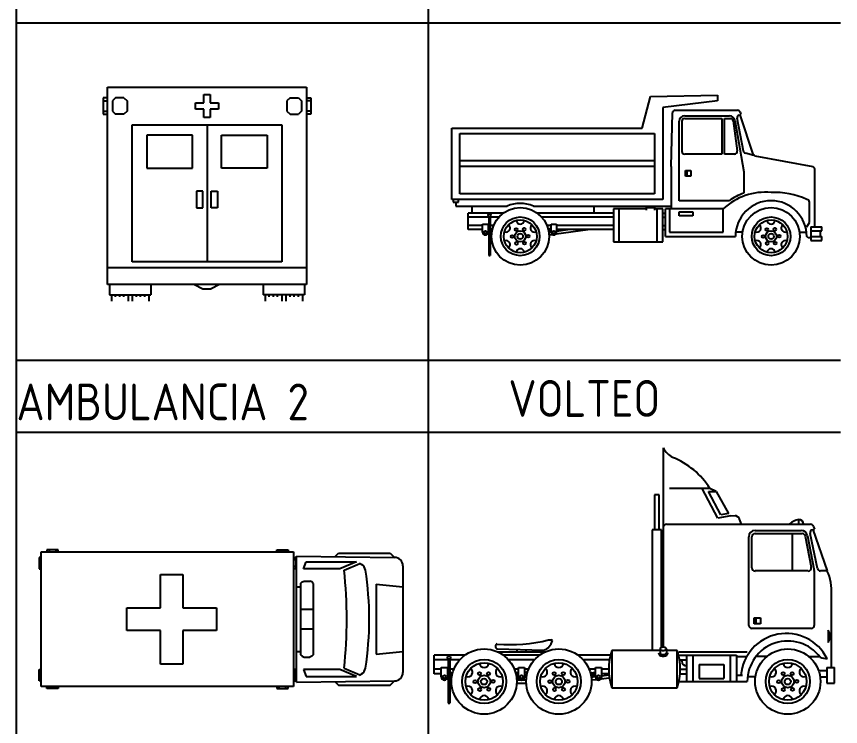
# Model space of a CAD drawing. Header units: millimetres. Extents: x 2198.5 to 2287.8, y 1208.8 to 1298.1.
# Drawn here: x 2198.46 to 2205.18, y 1272.06 to 1277.86 of the extents above; entities that cross this region are included whole.
import ezdxf

# ---------------------------------------------------------------- set-up
doc = ezdxf.new("R2010")
doc.units = ezdxf.units.MM
doc.layers.add('2', color=7, linetype='Continuous')
doc.styles.add('ARCHQUICK', font='ARCHQUIK.SHX')

# ---------------------------------------------------------------- blocks, each defined once
blk = doc.blocks.new('VOLTEO')
at = {"color": 0, "linetype": 'ByBlock'}
for p, q in [((4147.646, -137.715), (4147.798, -137.131)), ((4147.798, -137.131), (4149.043, -137.106)), ((4149.043, -137.106), (4149.043, -137.207)), ((4149.043, -137.207), (4148.027, -137.334)), ((4148.027, -137.334), (4148.027, -139.036)), ((4148.179, -138.426), (4148.204, -137.434)), ((4148.256, -137.385), (4149.412, -137.385)), ((4149.461, -137.42), (4149.476, -137.466)), ((4148.332, -139.061), (4148.332, -137.588)), ((4148.383, -138.147), (4148.383, -137.588)), ((4148.433, -137.487), (4149.262, -137.487)), ((4148.433, -137.537), (4149.119, -137.537)), ((4149.119, -137.537), (4149.119, -138.198)), ((4149.17, -138.198), (4149.17, -137.537)), ((4149.17, -137.537), (4149.279, -137.537)), ((4149.329, -137.58), (4149.405, -138.137)), ((4149.362, -137.571), (4149.526, -138.528)), ((4149.52, -138.14), (4149.407, -137.533)), ((4149.444, -137.475), (4149.476, -137.466)), ((4149.454, -137.472), (4149.702, -138.216)), ((4144.115, -139.036), (4144.115, -137.715)), ((4144.115, -137.715), (4147.646, -137.715)), ((4144.268, -138.934), (4144.268, -137.817)), ((4144.268, -137.817), (4147.875, -137.817)), ((4147.875, -137.817), (4147.875, -138.934)), ((4149.119, -138.198), (4148.433, -138.198)), ((4149.355, -138.198), (4149.17, -138.198)), ((4149.715, -138.22), (4149.557, -138.18)), ((4147.875, -138.325), (4144.268, -138.325)), ((4150.813, -138.436), (4149.739, -138.233)), ((4147.875, -138.426), (4144.268, -138.426)), ((4148.179, -138.426), (4148.179, -139.214)), ((4148.446, -138.604), (4148.446, -138.503)), ((4148.446, -138.503), (4148.548, -138.503)), ((4148.471, -138.503), (4148.471, -138.604)), ((4148.548, -138.503), (4148.548, -138.604)), ((4150.846, -139.544), (4150.846, -138.484)), ((4148.548, -138.604), (4148.446, -138.604)), ((4149.526, -138.528), (4149.526, -138.922)), ((4147.875, -138.934), (4144.268, -138.934)), ((4148.027, -139.036), (4144.115, -139.036)), ((4144.141, -139.036), (4144.141, -139.087)), ((4144.141, -139.087), (4144.242, -139.087)), ((4144.192, -139.087), (4144.192, -139.163)), ((4144.242, -139.087), (4144.242, -139.036)), ((4149.253, -139.061), (4148.332, -139.061)), ((4150.745, -139.468), (4150.745, -139.089)), ((4144.192, -139.163), (4145.142, -139.163)), ((4144.496, -139.29), (4144.496, -139.163)), ((4145.629, -139.163), (4148.179, -139.163)), ((4146.757, -139.29), (4146.757, -139.163)), ((4147.722, -139.214), (4147.113, -139.214)), ((4147.113, -139.214), (4147.113, -139.823)), ((4147.214, -139.214), (4147.214, -139.823)), ((4147.722, -139.239), (4147.722, -139.188)), ((4147.722, -139.188), (4147.875, -139.188)), ((4147.748, -139.188), (4147.748, -139.163)), ((4147.748, -139.163), (4147.849, -139.163)), ((4147.849, -139.163), (4147.849, -139.188)), ((4147.875, -139.188), (4147.875, -139.239)), ((4148.027, -139.214), (4147.875, -139.214)), ((4147.925, -139.823), (4147.925, -139.214)), ((4148.027, -139.823), (4148.027, -139.214)), ((4149.145, -139.214), (4148.078, -139.214)), ((4148.078, -139.722), (4148.078, -139.214)), ((4148.154, -139.214), (4148.154, -139.646)), ((4148.332, -139.265), (4148.586, -139.265)), ((4148.332, -139.341), (4148.332, -139.265)), ((4148.586, -139.265), (4148.586, -139.341)), ((4149.145, -139.646), (4149.145, -139.214)), ((4145.072, -139.29), (4144.42, -139.29)), ((4144.42, -139.595), (4144.42, -139.29)), ((4144.801, -139.366), (4144.42, -139.366)), ((4144.801, -139.353), (4144.801, -140.077)), ((4144.827, -139.353), (4144.827, -140.077)), ((4144.988, -139.366), (4144.827, -139.366)), ((4147.113, -139.29), (4145.699, -139.29)), ((4147.113, -139.366), (4145.783, -139.366)), ((4148.027, -139.29), (4148.078, -139.29)), ((4148.027, -139.366), (4148.078, -139.366)), ((4148.586, -139.341), (4148.332, -139.341)), ((4144.687, -139.519), (4144.42, -139.519)), ((4144.687, -139.646), (4144.687, -139.493)), ((4144.687, -139.493), (4144.788, -139.493)), ((4144.788, -139.493), (4144.788, -139.646)), ((4144.801, -139.519), (4144.788, -139.519)), ((4144.79, -139.569), (4144.8, -139.571)), ((4144.892, -139.519), (4144.827, -139.519)), ((4144.828, -139.574), (4144.87, -139.58)), ((4145.957, -139.519), (4145.879, -139.519)), ((4145.944, -139.519), (4145.893, -139.519)), ((4145.901, -139.58), (4145.955, -139.569)), ((4145.957, -139.646), (4145.957, -139.493)), ((4145.957, -139.493), (4146.058, -139.493)), ((4146.058, -139.493), (4146.058, -139.646)), ((4147.113, -139.519), (4146.058, -139.519)), ((4148.027, -139.519), (4148.078, -139.519)), ((4150.694, -139.544), (4150.745, -139.468)), ((4150.77, -139.544), (4150.77, -139.798)), ((4150.77, -139.544), (4150.973, -139.544)), ((4150.973, -139.62), (4150.973, -139.544)), ((4144.687, -139.595), (4144.42, -139.595)), ((4144.801, -139.596), (4144.788, -139.595)), ((4144.801, -139.622), (4144.788, -139.62)), ((4144.801, -139.647), (4144.788, -139.646)), ((4144.865, -139.605), (4144.827, -139.6)), ((4144.86, -139.629), (4144.827, -139.625)), ((4144.856, -139.654), (4144.827, -139.65)), ((4145.957, -139.595), (4145.906, -139.605)), ((4145.957, -139.62), (4145.911, -139.629)), ((4145.957, -139.646), (4145.914, -139.654)), ((4145.918, -139.695), (4145.978, -139.687)), ((4146.048, -139.677), (4146.636, -139.595)), ((4146.058, -139.624), (4146.269, -139.595)), ((4147.113, -139.595), (4146.058, -139.595)), ((4148.027, -139.595), (4148.078, -139.595)), ((4148.078, -139.722), (4149.373, -139.722)), ((4148.154, -139.646), (4149.145, -139.646)), ((4149.506, -139.646), (4149.377, -139.646)), ((4150.562, -139.646), (4150.69, -139.646)), ((4150.719, -139.747), (4150.694, -139.722)), ((4150.796, -139.62), (4150.973, -139.62)), ((4150.796, -139.722), (4150.973, -139.722)), ((4150.948, -139.722), (4150.948, -139.62)), ((4150.973, -139.798), (4150.973, -139.722)), ((4147.113, -139.823), (4148.027, -139.823)), ((4150.77, -139.747), (4150.719, -139.747)), ((4150.77, -139.798), (4150.973, -139.798)), ((4144.801, -140.077), (4144.827, -140.077))]:
    blk.add_line(p, q, dxfattribs=at)
for centre, radius in [((4145.385, -139.722), 0.533), ((4150.034, -139.722), 0.533), ((4144.814, -139.328), 0.0254), ((4145.385, -139.722), 0.359), ((4145.385, -139.722), 0.305), ((4150.034, -139.722), 0.359), ((4150.034, -139.722), 0.305), ((4145.309, -139.595), 0.0254), ((4145.457, -139.592), 0.0254), ((4149.957, -139.595), 0.0254), ((4150.105, -139.592), 0.0254), ((4144.738, -139.646), 0.0254), ((4145.237, -139.724), 0.0254), ((4145.385, -139.722), 0.102), ((4145.385, -139.722), 0.0508), ((4145.533, -139.719), 0.0254), ((4146.008, -139.646), 0.0254), ((4149.886, -139.724), 0.0254), ((4150.034, -139.722), 0.102), ((4150.034, -139.722), 0.0508), ((4150.182, -139.719), 0.0254), ((4145.314, -139.851), 0.0254), ((4145.462, -139.849), 0.0254), ((4149.962, -139.851), 0.0254), ((4150.11, -139.849), 0.0254)]:
    blk.add_circle(centre, radius, dxfattribs=at)
for centre, radius, start, end in [((4148.255, -137.436), 0.0508, 90, 178.4926), ((4149.412, -137.436), 0.0508, 18.0042, 90), ((4148.433, -137.588), 0.102, 90, 180), ((4148.433, -137.588), 0.0508, 90, 180), ((4149.262, -137.588), 0.102, 9.6888, 90), ((4149.279, -137.588), 0.0508, 8.8807, 90), ((4149.457, -137.524), 0.0508, 104.7436, 190.6197), ((4148.433, -138.147), 0.0508, 180, 270), ((4149.355, -138.147), 0.0508, 270, 11.2813), ((4149.57, -138.131), 0.0508, 190.6197, 255.9638), ((4149.703, -138.269), 0.0508, 45, 75.9638), ((4150.796, -138.484), 0.0508, 0, 69.4338), ((4149.926, -140.044), 1.14, 84.5836, 133.2657), ((4149.926, -140.044), 1.191, 109.6462, 124.402), ((4150.097, -140.358), 1.45, 65.7068, 92.5221), ((4145.385, -139.722), 0.61, 66.4435, 113.5565), ((4150.034, -139.722), 0.661, 0, 180), ((4150.694, -139.089), 0.0508, 0, 90), ((4145.385, -139.417), 0.0762, 189.5941, 350.4059), ((4150.034, -139.417), 0.0762, 189.5941, 350.4059), ((4145.121, -139.569), 0.0762, 249.5941, 50.4059), ((4145.649, -139.569), 0.0762, 129.5941, 290.4059), ((4149.77, -139.569), 0.0762, 249.5941, 50.4059), ((4150.298, -139.569), 0.0762, 129.5941, 290.4059), ((4144.738, -139.646), 0.0508, 180, 0), ((4146.008, -139.646), 0.0508, 180, 0), ((4145.121, -139.874), 0.0762, 309.5941, 110.4059), ((4145.649, -139.874), 0.0762, 69.5941, 230.4059), ((4149.77, -139.874), 0.0762, 309.5941, 110.4059), ((4150.298, -139.874), 0.0762, 69.5941, 230.4059), ((4145.385, -140.027), 0.0762, 9.5941, 170.4059), ((4150.034, -140.027), 0.0762, 9.5941, 170.4059)]:
    blk.add_arc(centre, radius, start, end, dxfattribs=at)
blk = doc.blocks.new('TRAILER')
at = {"color": 0, "linetype": 'ByBlock'}
for p, q in [((947.292, 3410.179), (947.292, 3406.928)), ((948.054, 3409.519), (947.393, 3409.519)), ((948.028, 3409.468), (948.155, 3409.468)), ((948.155, 3409.468), (948.054, 3409.519)), ((948.155, 3409.468), (948.359, 3409.112)), ((947.228, 3409.417), (947.152, 3409.417)), ((947.152, 3409.417), (947.152, 3408.846)), ((947.228, 3408.846), (947.228, 3409.417)), ((948.397, 3409.075), (948.473, 3409.078)), ((948.514, 3409.051), (948.473, 3409.078)), ((947.343, 3408.935), (949.693, 3408.935)), ((948.536, 3409.009), (948.559, 3408.946)), ((947.266, 3408.846), (947.114, 3408.846)), ((947.114, 3408.846), (947.114, 3406.89)), ((947.266, 3406.928), (947.266, 3408.846)), ((949.725, 3408.845), (949.757, 3408.853)), ((949.735, 3408.848), (949.967, 3408.173)), ((949.742, 3408.899), (949.757, 3408.853)), ((948.74, 3408.223), (948.74, 3408.731)), ((948.79, 3408.782), (949.56, 3408.782)), ((949.4, 3408.173), (949.4, 3408.782)), ((949.61, 3408.739), (949.706, 3408.233)), ((949.808, 3408.213), (949.688, 3408.786)), ((949.657, 3408.173), (948.79, 3408.173)), ((949.967, 3408.173), (949.858, 3408.173)), ((950.035, 3406.598), (950.035, 3407.792)), ((949.984, 3407.207), (949.984, 3407.004)), ((945.419, 3407.05), (945.461, 3407.05)), ((945.484, 3407.038), (945.461, 3407.05)), ((943.558, 3406.496), (943.558, 3406.801)), ((944.058, 3406.801), (943.558, 3406.801)), ((944.586, 3406.904), (945.342, 3406.881)), ((944.598, 3406.852), (945.363, 3406.852)), ((945.277, 3406.801), (944.684, 3406.801)), ((946.425, 3406.801), (945.903, 3406.801)), ((947.241, 3406.877), (946.454, 3406.877)), ((947.52, 3406.877), (947.343, 3406.877)), ((947.546, 3406.852), (948.663, 3406.852)), ((947.673, 3406.801), (947.673, 3406.369)), ((947.673, 3406.801), (948.486, 3406.801)), ((948.486, 3406.801), (948.486, 3406.369)), ((943.787, 3406.737), (943.787, 3406.014)), ((943.672, 3406.445), (943.672, 3406.598)), ((949.959, 3406.598), (950.086, 3406.598)), ((949.959, 3406.598), (949.959, 3406.344)), ((950.086, 3406.344), (950.086, 3406.598)), ((943.672, 3406.496), (943.558, 3406.496)), ((943.787, 3406.444), (943.774, 3406.445)), ((943.842, 3406.437), (943.812, 3406.44)), ((946.123, 3406.396), (946.208, 3406.404)), ((946.276, 3406.411), (946.414, 3406.428)), ((947.546, 3406.369), (948.663, 3406.369)), ((947.568, 3406.496), (947.673, 3406.496)), ((948.486, 3406.471), (948.587, 3406.471)), ((944.904, 3406.344), (945.057, 3406.344)), ((946.454, 3406.268), (947.52, 3406.268)), ((949.959, 3406.344), (950.086, 3406.344)), ((943.787, 3406.014), (943.812, 3406.014))]:
    blk.add_line(p, q, dxfattribs=at)
at = {"color": 40}
for p, q in [((948.181, 3409.036), (947.927, 3409.519)), ((948.232, 3409.087), (948.028, 3409.468)), ((948.397, 3409.075), (948.181, 3409.036)), ((948.359, 3409.112), (948.232, 3409.087)), ((949.502, 3408.935), (949.502, 3409.011)), ((948.79, 3408.833), (949.543, 3408.833)), ((948.689, 3407.284), (948.689, 3408.731)), ((949.643, 3408.748), (949.755, 3408.181)), ((949.756, 3408.172), (949.756, 3407.284)), ((948.778, 3407.411), (948.879, 3407.411)), ((948.778, 3407.309), (948.778, 3407.411)), ((948.879, 3407.309), (948.778, 3407.309)), ((948.803, 3407.411), (948.803, 3407.309)), ((948.879, 3407.411), (948.879, 3407.309)), ((949.705, 3407.233), (948.74, 3407.233)), ((944.904, 3406.895), (944.904, 3406.852)), ((945.057, 3406.852), (945.057, 3406.89)), ((946.454, 3406.877), (946.454, 3406.268)), ((947.241, 3406.903), (947.241, 3406.835)), ((947.343, 3406.903), (947.343, 3406.835)), ((947.52, 3406.268), (947.52, 3406.877)), ((947.547, 3406.801), (947.673, 3406.801)), ((947.774, 3406.801), (947.774, 3406.369)), ((948.384, 3406.801), (948.384, 3406.369)), ((948.486, 3406.776), (948.638, 3406.776)), ((948.978, 3406.776), (948.814, 3406.776)), ((949.669, 3406.776), (949.835, 3406.776)), ((943.787, 3406.725), (943.558, 3406.725)), ((943.812, 3406.737), (943.812, 3406.014)), ((943.973, 3406.725), (943.812, 3406.725)), ((945.192, 3406.725), (944.768, 3406.725)), ((946.415, 3406.725), (945.988, 3406.725)), ((947.559, 3406.725), (947.673, 3406.725)), ((947.876, 3406.649), (947.876, 3406.42)), ((947.876, 3406.649), (948.282, 3406.649)), ((948.282, 3406.649), (948.282, 3406.42)), ((943.672, 3406.572), (943.558, 3406.572)), ((943.672, 3406.598), (943.774, 3406.598)), ((943.774, 3406.598), (943.774, 3406.445)), ((943.787, 3406.572), (943.774, 3406.572)), ((943.775, 3406.521), (943.785, 3406.52)), ((943.878, 3406.572), (943.812, 3406.572)), ((943.814, 3406.517), (943.855, 3406.511)), ((944.93, 3406.572), (944.864, 3406.572)), ((944.884, 3406.516), (944.928, 3406.521)), ((944.93, 3406.445), (944.93, 3406.598)), ((944.93, 3406.598), (945.031, 3406.598)), ((945.031, 3406.598), (945.031, 3406.445)), ((945.097, 3406.572), (945.031, 3406.572)), ((945.077, 3406.516), (945.033, 3406.521)), ((946.187, 3406.572), (946.083, 3406.572)), ((946.187, 3406.572), (946.083, 3406.572)), ((946.106, 3406.511), (946.185, 3406.521)), ((946.187, 3406.445), (946.187, 3406.598)), ((946.187, 3406.598), (946.288, 3406.598)), ((946.288, 3406.598), (946.288, 3406.445)), ((946.403, 3406.572), (946.288, 3406.572)), ((947.571, 3406.572), (947.673, 3406.572)), ((949.827, 3406.547), (949.959, 3406.547)), ((943.787, 3406.495), (943.774, 3406.496)), ((943.787, 3406.469), (943.774, 3406.471)), ((943.85, 3406.486), (943.812, 3406.491)), ((943.845, 3406.462), (943.812, 3406.466)), ((944.93, 3406.496), (944.89, 3406.491)), ((944.93, 3406.471), (944.895, 3406.466)), ((944.93, 3406.445), (944.899, 3406.441)), ((944.904, 3406.395), (945.057, 3406.395)), ((945.031, 3406.496), (945.071, 3406.491)), ((945.031, 3406.471), (945.066, 3406.466)), ((945.031, 3406.445), (945.062, 3406.441)), ((946.187, 3406.496), (946.11, 3406.486)), ((946.187, 3406.471), (946.115, 3406.462)), ((946.187, 3406.445), (946.119, 3406.437)), ((946.406, 3406.496), (946.288, 3406.496)), ((946.288, 3406.464), (946.408, 3406.476)), ((947.876, 3406.42), (948.282, 3406.42)), ((948.796, 3406.445), (948.667, 3406.445)), ((949.852, 3406.445), (949.959, 3406.445))]:
    blk.add_line(p, q, dxfattribs=at)
at = {"color": 0, "linetype": 'ByBlock'}
blk.add_lwpolyline([(947.292, 3406.928, 0.051099), (947.271, 3406.926, 0.064948), (947.256, 3406.921, 0.104203), (947.244, 3406.911, 0.174705), (947.241, 3406.903, 0.174705), (947.244, 3406.894, 0.104203), (947.256, 3406.885, 0.064948), (947.271, 3406.879, 0.051099), (947.292, 3406.877, 0.051099), (947.312, 3406.879, 0.064948), (947.328, 3406.885, 0.104203), (947.339, 3406.894, 0.174705), (947.343, 3406.903, 0.174705), (947.339, 3406.911, 0.104203), (947.328, 3406.921, 0.064948), (947.312, 3406.926, 0.051099)], format="xyb", close=True, dxfattribs=at)
at = {"color": 40}
for points in [[(947.216, 3406.835, 0.174705), (947.225, 3406.81, 0.104203), (947.245, 3406.795, 0.064948), (947.266, 3406.787, 0.051099), (947.292, 3406.784, 0.051099), (947.317, 3406.787, 0.064948), (947.339, 3406.795, 0.104203), (947.359, 3406.81, 0.174705), (947.368, 3406.835, 0.174705)], [(947.241, 3406.835, 0.174705), (947.244, 3406.827, 0.104203), (947.256, 3406.817, 0.064948), (947.271, 3406.812, 0.051099), (947.292, 3406.81, 0.051099), (947.312, 3406.812, 0.064948), (947.328, 3406.817, 0.104203), (947.339, 3406.827, 0.174705), (947.343, 3406.835, 0.174705)]]:
    blk.add_lwpolyline(points, format="xyb", dxfattribs=at)
at = {"color": 0, "linetype": 'ByBlock'}
for centre, radius in [((943.799, 3406.763), 0.0254), ((944.371, 3406.369), 0.533), ((945.59, 3406.369), 0.533), ((949.324, 3406.369), 0.533), ((944.371, 3406.369), 0.359), ((945.59, 3406.369), 0.359), ((949.324, 3406.369), 0.359), ((944.371, 3406.369), 0.102), ((945.59, 3406.369), 0.102), ((949.324, 3406.369), 0.102)]:
    blk.add_circle(centre, radius, dxfattribs=at)
at = {"color": 40}
for centre, radius in [((944.371, 3406.369), 0.305), ((945.59, 3406.369), 0.305), ((949.324, 3406.369), 0.305), ((944.295, 3406.496), 0.0254), ((944.443, 3406.499), 0.0254), ((945.514, 3406.496), 0.0254), ((945.662, 3406.499), 0.0254), ((949.248, 3406.496), 0.0254), ((949.396, 3406.499), 0.0254), ((943.723, 3406.445), 0.0254), ((944.223, 3406.367), 0.0254), ((944.371, 3406.369), 0.0508), ((944.519, 3406.372), 0.0254), ((944.98, 3406.445), 0.0254), ((945.442, 3406.367), 0.0254), ((945.59, 3406.369), 0.0508), ((945.738, 3406.372), 0.0254), ((946.238, 3406.445), 0.0254), ((949.176, 3406.367), 0.0254), ((949.324, 3406.369), 0.0508), ((949.472, 3406.372), 0.0254), ((944.299, 3406.24), 0.0254), ((944.447, 3406.242), 0.0254), ((945.518, 3406.24), 0.0254), ((945.666, 3406.242), 0.0254), ((949.252, 3406.24), 0.0254), ((949.4, 3406.242), 0.0254)]:
    blk.add_circle(centre, radius, dxfattribs=at)
at = {"color": 0, "linetype": 'ByBlock'}
for centre, radius, start, end in [((947.639, 3410.374), 0.398, 209.2958, 240.7042), ((946.965, 3408.832), 1.287, 32.2395, 68.1493), ((947.343, 3408.884), 0.0508, 90, 180), ((948.486, 3409.009), 0.0508, 0, 56.3099), ((949.693, 3408.884), 0.0508, 18.0042, 90), ((949.738, 3408.796), 0.0508, 104.7436, 190.6197), ((948.79, 3408.731), 0.0508, 90, 180), ((949.56, 3408.731), 0.0508, 8.8807, 90), ((948.79, 3408.223), 0.0508, 180, 270), ((949.657, 3408.223), 0.0508, 270, 10.796), ((949.858, 3408.223), 0.0508, 191.8164, 270), ((949.256, 3407.848), 0.781, 355.8389, 24.5216), ((949.794, 3407.106), 0.216, 331.9275, 28.0725), ((944.807, 3409.4), 2.429, 264.7674, 284.5833), ((949.3, 3406.412), 0.742, 26.3446, 175.448), ((944.594, 3406.943), 0.0394, 101.3099, 258.6901), ((945.272, 3407.087), 0.218, 288.7478, 346.8571), ((949.324, 3406.369), 0.661, 36.9127, 180), ((947.343, 3406.572), 0.94, 161.0754, 198.9246), ((946.631, 3406.572), 0.94, 341.0754, 18.9246), ((950, 3407.17), 0.43, 249.8918, 265.3383), ((943.723, 3406.445), 0.0508, 180, 0)]:
    blk.add_arc(centre, radius, start, end, dxfattribs=at)
at = {"color": 40}
for centre, radius, start, end in [((949.565, 3408.693), 0.324, 101.3099, 131.8202), ((949.502, 3408.935), 0.0762, 0, 90), ((948.79, 3408.731), 0.102, 90, 180), ((949.543, 3408.731), 0.102, 9.6888, 90), ((949.705, 3408.172), 0.0508, 0, 11.1368), ((948.74, 3407.284), 0.0508, 180, 270), ((949.705, 3407.284), 0.0508, 270, 0), ((944.371, 3406.674), 0.0762, 189.5941, 350.4059), ((945.59, 3406.674), 0.0762, 189.5941, 350.4059), ((947.673, 3406.699), 0.0762, 180, 270), ((949.324, 3406.674), 0.0762, 189.5941, 350.4059), ((944.107, 3406.522), 0.0762, 249.5941, 50.4059), ((944.635, 3406.522), 0.0762, 129.5941, 290.4059), ((945.326, 3406.522), 0.0762, 249.5941, 50.4059), ((945.854, 3406.522), 0.0762, 129.5941, 290.4059), ((949.06, 3406.522), 0.0762, 249.5941, 50.4059), ((949.588, 3406.522), 0.0762, 129.5941, 290.4059), ((944.98, 3406.445), 0.0508, 180, 0), ((946.238, 3406.445), 0.0508, 180, 0), ((944.107, 3406.217), 0.0762, 309.5941, 110.4059), ((944.635, 3406.217), 0.0762, 69.5941, 230.4059), ((945.326, 3406.217), 0.0762, 309.5941, 110.4059), ((945.854, 3406.217), 0.0762, 69.5941, 230.4059), ((949.06, 3406.217), 0.0762, 309.5941, 110.4059), ((949.588, 3406.217), 0.0762, 69.5941, 230.4059), ((944.371, 3406.064), 0.0762, 9.5941, 170.4059), ((945.59, 3406.064), 0.0762, 9.5941, 170.4059), ((949.324, 3406.064), 0.0762, 9.5941, 170.4059)]:
    blk.add_arc(centre, radius, start, end, dxfattribs=at)
blk = doc.blocks.new('AMBULANCIA 2')
at = {"color": 0, "linetype": 'ByBlock'}
for p, q in [((260.086, 3408.452), (262.524, 3408.452)), ((260.086, 3406.039), (260.086, 3408.452)), ((262.524, 3408.452), (262.524, 3406.039)), ((260.035, 3408.325), (260.035, 3408.122)), ((260.073, 3408.325), (260.035, 3408.325)), ((260.035, 3408.287), (260.073, 3408.287)), ((260.187, 3408.325), (260.149, 3408.287)), ((260.149, 3408.287), (260.149, 3408.16)), ((260.289, 3408.325), (260.187, 3408.325)), ((260.289, 3408.325), (260.327, 3408.287)), ((260.327, 3408.287), (260.327, 3408.16)), ((262.321, 3408.325), (262.283, 3408.287)), ((262.283, 3408.287), (262.283, 3408.16)), ((262.321, 3408.325), (262.423, 3408.325)), ((262.423, 3408.325), (262.461, 3408.287)), ((262.461, 3408.287), (262.461, 3408.16)), ((262.537, 3408.325), (262.575, 3408.325)), ((262.575, 3408.287), (262.537, 3408.287)), ((262.575, 3408.325), (262.575, 3408.122)), ((260.035, 3408.16), (260.073, 3408.16)), ((260.149, 3408.16), (260.187, 3408.122)), ((260.327, 3408.16), (260.289, 3408.122)), ((262.283, 3408.16), (262.321, 3408.122)), ((262.461, 3408.16), (262.423, 3408.122)), ((262.575, 3408.16), (262.537, 3408.16)), ((260.035, 3408.122), (260.073, 3408.122)), ((260.289, 3408.122), (260.187, 3408.122)), ((262.321, 3408.122), (262.423, 3408.122)), ((262.575, 3408.122), (262.537, 3408.122)), ((261.305, 3407.995), (261.305, 3406.318)), ((261.127, 3407.868), (260.568, 3407.868)), ((260.568, 3407.868), (260.568, 3407.461)), ((261.127, 3407.461), (261.127, 3407.868)), ((261.483, 3407.461), (261.483, 3407.868)), ((261.483, 3407.868), (262.042, 3407.868)), ((262.042, 3407.868), (262.042, 3407.461)), ((260.568, 3407.461), (261.127, 3407.461)), ((262.042, 3407.461), (261.483, 3407.461)), ((261.178, 3407.182), (261.178, 3406.979)), ((261.254, 3407.182), (261.178, 3407.182)), ((261.254, 3406.979), (261.254, 3407.182)), ((261.356, 3406.979), (261.356, 3407.182)), ((261.356, 3407.182), (261.432, 3407.182)), ((261.432, 3407.182), (261.432, 3406.979)), ((261.178, 3406.979), (261.254, 3406.979)), ((261.432, 3406.979), (261.356, 3406.979)), ((262.524, 3406.242), (260.086, 3406.242)), ((262.524, 3406.039), (260.086, 3406.039)), ((260.111, 3406.039), (260.111, 3405.912)), ((260.619, 3406.039), (260.619, 3405.912)), ((261.153, 3406.039), (261.254, 3405.988)), ((261.457, 3406.039), (261.356, 3405.988)), ((261.991, 3406.039), (261.991, 3405.912)), ((262.499, 3406.039), (262.499, 3405.912)), ((261.254, 3405.988), (261.356, 3405.988)), ((260.111, 3405.912), (260.619, 3405.912)), ((260.137, 3405.912), (260.137, 3405.836)), ((260.34, 3405.912), (260.34, 3405.836)), ((260.391, 3405.912), (260.391, 3405.836)), ((260.594, 3405.912), (260.594, 3405.836)), ((262.499, 3405.912), (261.991, 3405.912)), ((262.016, 3405.912), (262.016, 3405.836)), ((262.219, 3405.912), (262.219, 3405.836)), ((262.27, 3405.912), (262.27, 3405.836)), ((262.473, 3405.912), (262.473, 3405.836))]:
    blk.add_line(p, q, dxfattribs=at)
at = {"color": 1, "linetype": 'ByBlock'}
for p, q in [((261.267, 3408.363), (261.343, 3408.363)), ((261.267, 3408.261), (261.267, 3408.363)), ((261.343, 3408.363), (261.343, 3408.261)), ((261.165, 3408.261), (261.267, 3408.261)), ((261.165, 3408.185), (261.165, 3408.261)), ((261.343, 3408.261), (261.445, 3408.261)), ((261.445, 3408.261), (261.445, 3408.185)), ((261.267, 3408.185), (261.165, 3408.185)), ((261.267, 3408.084), (261.267, 3408.185)), ((261.445, 3408.185), (261.343, 3408.185)), ((261.343, 3408.185), (261.343, 3408.084)), ((261.343, 3408.084), (261.267, 3408.084))]:
    blk.add_line(p, q, dxfattribs=at)
at = {"color": 40}
for p, q in [((260.391, 3406.318), (260.391, 3407.995)), ((260.391, 3407.995), (262.219, 3407.995)), ((262.219, 3407.995), (262.219, 3406.318)), ((262.219, 3406.318), (260.391, 3406.318)), ((260.187, 3405.887), (260.187, 3405.912)), ((260.238, 3405.887), (260.238, 3405.912)), ((260.289, 3405.887), (260.289, 3405.912)), ((260.441, 3405.887), (260.441, 3405.912)), ((260.492, 3405.887), (260.492, 3405.912)), ((260.543, 3405.887), (260.543, 3405.912)), ((262.067, 3405.887), (262.067, 3405.912)), ((262.118, 3405.887), (262.118, 3405.912)), ((262.169, 3405.887), (262.169, 3405.912)), ((262.321, 3405.887), (262.321, 3405.912)), ((262.372, 3405.887), (262.372, 3405.912)), ((262.423, 3405.887), (262.423, 3405.912))]:
    blk.add_line(p, q, dxfattribs=at)
blk = doc.blocks.new('AMBULANCIA 3')
at = {"color": 0, "linetype": 'ByBlock'}
for p, q in [((53748.463, -462.287), (53753.035, -462.287)), ((53748.463, -464.725), (53748.463, -462.287)), ((53748.768, -462.248), (53748.565, -462.248)), ((53748.565, -462.248), (53748.565, -462.287)), ((53748.603, -462.248), (53748.603, -462.287)), ((53748.73, -462.287), (53748.73, -462.248)), ((53748.768, -462.287), (53748.768, -462.248)), ((53752.73, -462.287), (53752.73, -462.248)), ((53752.73, -462.248), (53752.934, -462.248)), ((53752.768, -462.287), (53752.768, -462.248)), ((53752.895, -462.248), (53752.895, -462.287)), ((53752.934, -462.248), (53752.934, -462.287)), ((53753.035, -462.287), (53753.035, -464.725)), ((53753.797, -462.363), (53753.848, -462.312)), ((53753.848, -462.312), (53754.788, -462.312)), ((53754.788, -462.312), (53754.862, -462.386)), ((53748.425, -462.388), (53748.425, -462.591)), ((53748.463, -462.388), (53748.425, -462.388)), ((53748.463, -462.426), (53748.425, -462.426)), ((53753.035, -462.388), (53753.073, -462.388)), ((53753.035, -462.426), (53753.073, -462.426)), ((53753.073, -462.388), (53753.073, -462.591)), ((53753.086, -462.363), (53754.866, -462.386)), ((53753.086, -464.649), (53753.086, -462.363)), ((53753.213, -462.591), (53753.264, -462.464)), ((53753.264, -462.464), (53754.178, -462.464)), ((53754.178, -462.464), (53753.873, -462.591)), ((53748.425, -462.553), (53748.463, -462.553)), ((53748.425, -462.591), (53748.463, -462.591)), ((53753.073, -462.553), (53753.035, -462.553)), ((53753.073, -462.591), (53753.035, -462.591)), ((53753.873, -462.591), (53753.213, -462.591)), ((53753.95, -462.617), (53754.236, -462.494)), ((53754.229, -462.49), (53754.269, -462.515)), ((53755.016, -462.539), (53755.016, -464.473)), ((53753.086, -462.922), (53753.162, -462.922)), ((53753.162, -462.856), (53753.188, -462.831)), ((53753.162, -462.858), (53753.162, -464.153)), ((53753.188, -462.831), (53753.226, -462.818)), ((53753.226, -462.818), (53753.327, -462.818)), ((53753.365, -462.831), (53753.327, -462.818)), ((53753.391, -462.856), (53753.365, -462.831)), ((53753.391, -462.858), (53753.391, -464.153)), ((53754.534, -462.871), (53754.534, -464.141)), ((53754.534, -462.871), (53755.016, -462.922)), ((53753.391, -463.328), (53753.162, -463.328)), ((53753.391, -463.684), (53753.162, -463.684)), ((53753.086, -464.09), (53753.162, -464.09)), ((53754.534, -464.141), (53755.016, -464.09)), ((53753.162, -464.153), (53753.188, -464.179)), ((53753.188, -464.179), (53753.226, -464.192)), ((53753.226, -464.192), (53753.327, -464.192)), ((53753.365, -464.179), (53753.327, -464.192)), ((53753.391, -464.153), (53753.365, -464.179)), ((53748.425, -464.42), (53748.463, -464.42)), ((53748.425, -464.623), (53748.425, -464.42)), ((53753.073, -464.42), (53753.035, -464.42)), ((53753.073, -464.623), (53753.073, -464.42)), ((53753.213, -464.42), (53753.264, -464.547)), ((53753.873, -464.42), (53753.213, -464.42)), ((53754.178, -464.547), (53753.873, -464.42)), ((53753.95, -464.395), (53754.236, -464.517)), ((53748.425, -464.458), (53748.463, -464.458)), ((53753.073, -464.458), (53753.035, -464.458)), ((53753.264, -464.547), (53754.178, -464.547)), ((53754.229, -464.522), (53754.269, -464.496)), ((53748.463, -464.585), (53748.425, -464.585)), ((53748.463, -464.623), (53748.425, -464.623)), ((53753.035, -464.725), (53748.463, -464.725)), ((53748.565, -464.763), (53748.565, -464.725)), ((53748.603, -464.763), (53748.603, -464.725)), ((53748.73, -464.725), (53748.73, -464.763)), ((53748.768, -464.725), (53748.768, -464.763)), ((53752.73, -464.725), (53752.73, -464.763)), ((53752.768, -464.725), (53752.768, -464.763)), ((53752.895, -464.763), (53752.895, -464.725)), ((53752.934, -464.763), (53752.934, -464.725)), ((53753.035, -464.585), (53753.073, -464.585)), ((53753.035, -464.623), (53753.073, -464.623)), ((53753.086, -464.649), (53754.866, -464.625)), ((53753.797, -464.649), (53753.848, -464.7)), ((53753.848, -464.7), (53754.788, -464.7)), ((53754.788, -464.7), (53754.862, -464.625)), ((53748.768, -464.763), (53748.565, -464.763)), ((53752.73, -464.763), (53752.934, -464.763))]:
    blk.add_line(p, q, dxfattribs=at)
at = {"color": 1, "linetype": 'ByBlock'}
for p, q in [((53750.622, -463.303), (53750.622, -462.693)), ((53750.622, -462.693), (53751.029, -462.693)), ((53751.029, -462.693), (53751.029, -463.303)), ((53750.013, -463.303), (53750.622, -463.303)), ((53750.013, -463.709), (53750.013, -463.303)), ((53751.029, -463.303), (53751.638, -463.303)), ((53751.638, -463.303), (53751.638, -463.709)), ((53750.622, -463.709), (53750.013, -463.709)), ((53750.622, -464.319), (53750.622, -463.709)), ((53751.029, -463.709), (53751.029, -464.319)), ((53751.638, -463.709), (53751.029, -463.709)), ((53751.029, -464.319), (53750.622, -464.319))]:
    blk.add_line(p, q, dxfattribs=at)
at = {"color": 0, "linetype": 'ByBlock'}
for centre, radius, start, end in [((53754.864, -462.539), 0.152, 0, 89.2462), ((53746.196, -463.506), 7.804, 353.459, 6.541), ((53754.187, -462.644), 0.152, 10.7953, 57.5288), ((53748.687, -463.506), 5.72, 351.0441, 8.9559), ((53754.187, -464.368), 0.152, 302.4712, 349.2047), ((53754.864, -464.473), 0.152, 270.7538, 0)]:
    blk.add_arc(centre, radius, start, end, dxfattribs=at)

msp = doc.modelspace()

# ---------------------------------------------------------------- linework, layer by layer
at = {"layer": '2', "color": 4}
for p, q in [((2198.4627, 1267.7813), (2198.4627, 1297.8532)), ((2201.8227, 1271.1227), (2201.8227, 1297.8532)), ((2198.4627, 1277.8053), (2201.8227, 1277.8053)), ((2201.8227, 1277.8053), (2205.1827, 1277.8053)), ((2198.4627, 1275.0535), (2201.8227, 1275.0535)), ((2201.8227, 1275.0535), (2205.1827, 1275.0535)), ((2198.4627, 1274.464), (2201.8227, 1274.464)), ((2201.8227, 1274.464), (2205.1827, 1274.464))]:
    msp.add_line(p, q, dxfattribs=at)

# ---------------------------------------------------------------- block references
for name, p, xscale, yscale, zscale in [('AMBULANCIA 2', (2025.8131, -995.0234), 0.6666666666666714, 0.6666666666666714, 0.6666666666666714), ('VOLTEO', (378.6015, 1337.54), 0.4399999999999977, 0.4399999999999977, 0.4399999999999977), ('TRAILER', (1730.0907, -430.7535), 0.5, 0.5, 0.5), ('AMBULANCIA 3', (-21988.1433, 1481.5173), 0.4500000000000028, 0.4500000000000028, 0.4500000000000028)]:
    msp.add_blockref(name, p, dxfattribs=dict(xscale=xscale, yscale=yscale, zscale=zscale))

# ---------------------------------------------------------------- texts
at = {"layer": '2', "style": 'ARCHQUICK'}
for s, p in [('AMBULANCIA 2', (2198.4627, 1274.562)), ('VOLTEO', (2202.4741, 1274.5901))]:
    msp.add_text(s, height=0.3, dxfattribs=at).set_placement(p)

doc.saveas('drawing.dxf')
